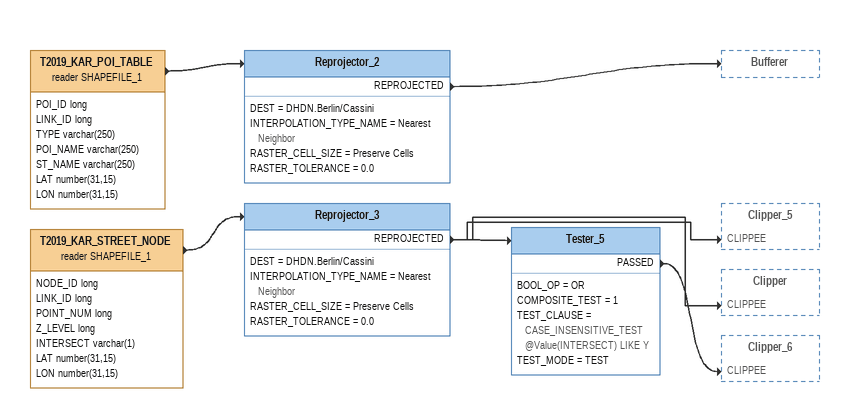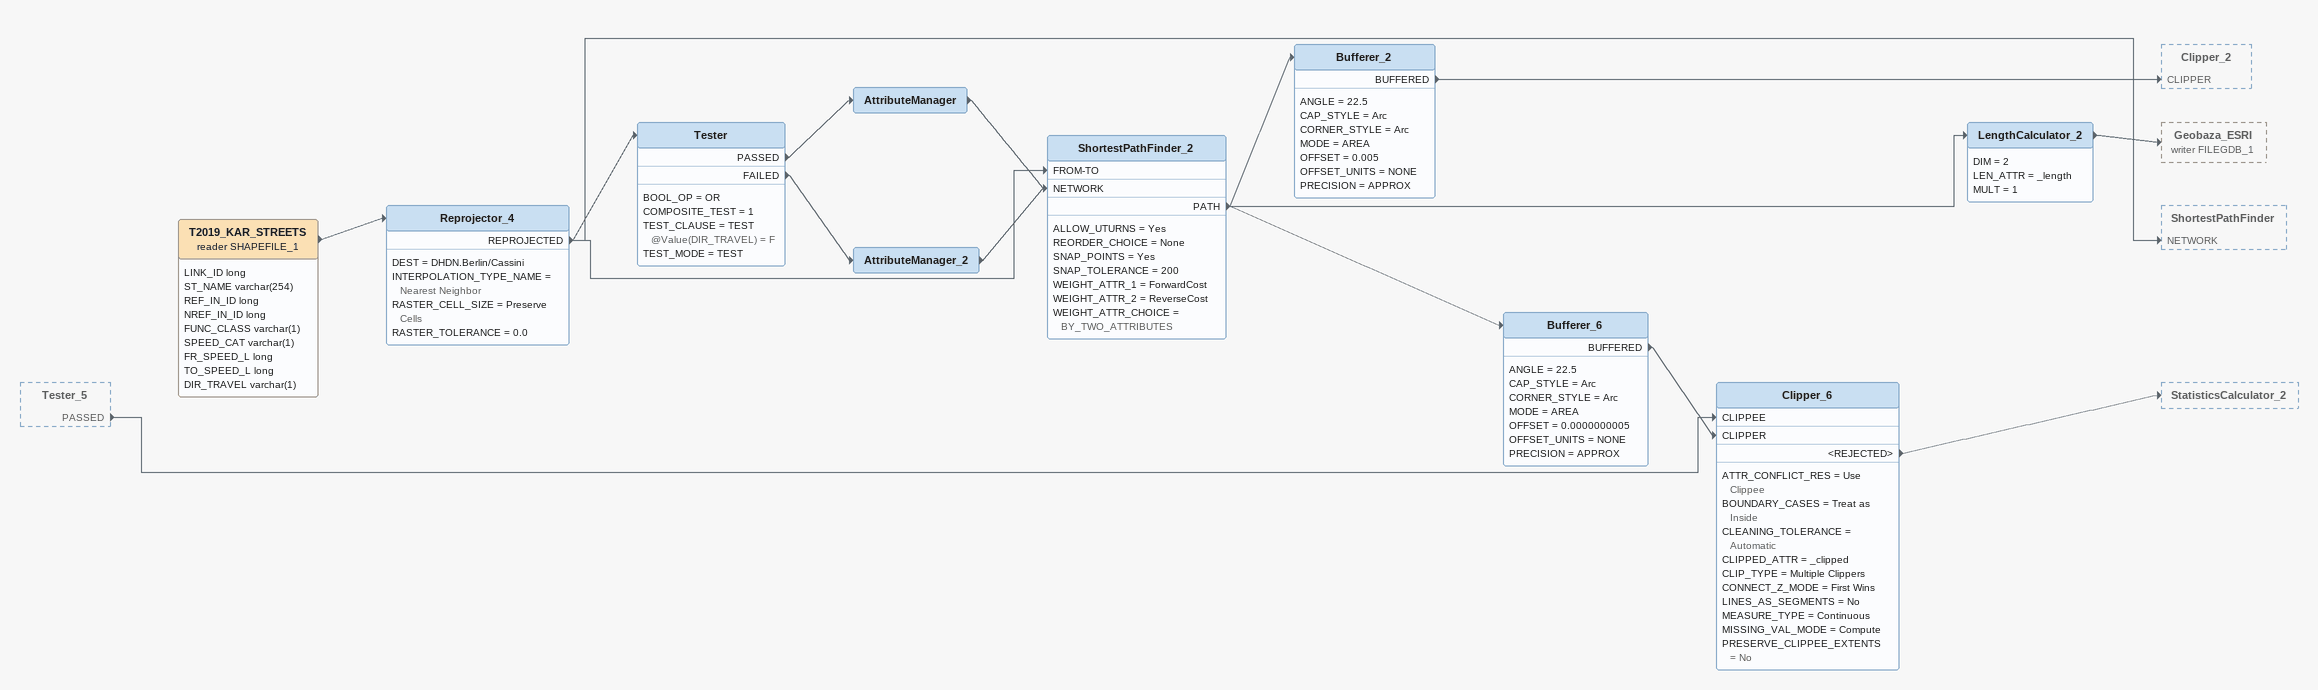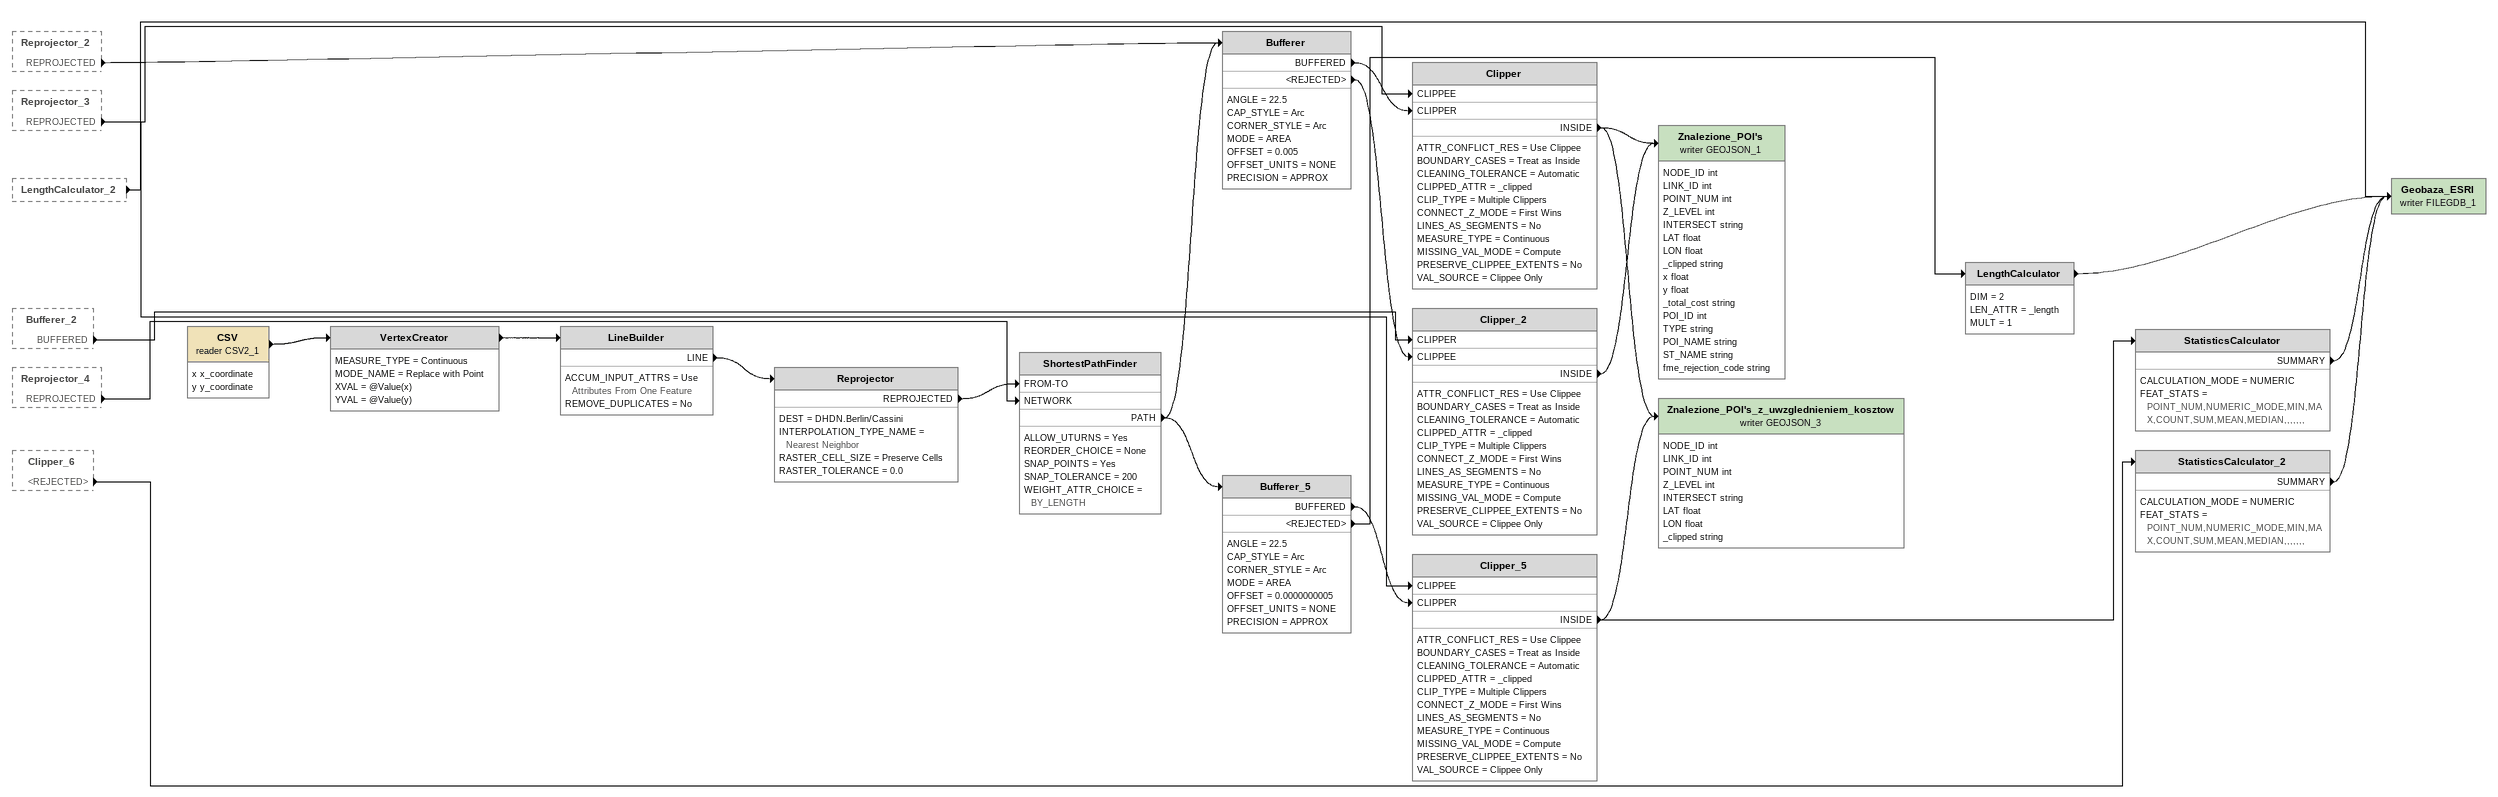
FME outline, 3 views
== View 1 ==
T2019_KAR_POI_TABLE (reader SHAPEFILE_1)
    attributes: POI_ID long, LINK_ID long, TYPE varchar(250), POI_NAME varchar(250), ST_NAME varchar(250), LAT number(31,15), LON number(31,15)
    -> Reprojector_2
Reprojector_2
    DEST = DHDN.Berlin/Cassini
    INTERPOLATION_TYPE_NAME = Nearest Neighbor
    RASTER_CELL_SIZE = Preserve Cells
    RASTER_TOLERANCE = 0.0
    REPROJECTED -> Bufferer
T2019_KAR_STREET_NODE (reader SHAPEFILE_1)
    attributes: NODE_ID long, LINK_ID long, POINT_NUM long, Z_LEVEL long, INTERSECT varchar(1), LAT number(31,15), LON number(31,15)
    -> Reprojector_3
Reprojector_3
    DEST = DHDN.Berlin/Cassini
    INTERPOLATION_TYPE_NAME = Nearest Neighbor
    RASTER_CELL_SIZE = Preserve Cells
    RASTER_TOLERANCE = 0.0
    REPROJECTED -> Clipper_5 [CLIPPEE]
    REPROJECTED -> Clipper [CLIPPEE]
    REPROJECTED -> Tester_5
Tester_5
    BOOL_OP = OR
    COMPOSITE_TEST = 1
    TEST_CLAUSE = CASE_INSENSITIVE_TEST @Value(INTERSECT) LIKE Y
    TEST_MODE = TEST
    PASSED -> Clipper_6 [CLIPPEE]

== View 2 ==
Tester_5 [outside]
    PASSED -> Clipper_6 [CLIPPEE]
T2019_KAR_STREETS (reader SHAPEFILE_1)
    attributes: LINK_ID long, ST_NAME varchar(254), REF_IN_ID long, NREF_IN_ID long, FUNC_CLASS varchar(1), SPEED_CAT varchar(1), FR_SPEED_L long, TO_SPEED_L long, DIR_TRAVEL varchar(1)
    -> Reprojector_4
Reprojector_4
    DEST = DHDN.Berlin/Cassini
    INTERPOLATION_TYPE_NAME = Nearest Neighbor
    RASTER_CELL_SIZE = Preserve Cells
    RASTER_TOLERANCE = 0.0
    REPROJECTED -> ShortestPathFinder [NETWORK]
    REPROJECTED -> ShortestPathFinder_2 [FROM-TO]
    REPROJECTED -> Tester
Tester
    BOOL_OP = OR
    COMPOSITE_TEST = 1
    TEST_CLAUSE = TEST @Value(DIR_TRAVEL) = F
    TEST_MODE = TEST
    PASSED -> AttributeManager
    FAILED -> AttributeManager_2
AttributeManager
    -> ShortestPathFinder_2 [NETWORK]
AttributeManager_2
    -> ShortestPathFinder_2 [NETWORK]
ShortestPathFinder_2
    ALLOW_UTURNS = Yes
    REORDER_CHOICE = None
    SNAP_POINTS = Yes
    SNAP_TOLERANCE = 200
    WEIGHT_ATTR_1 = ForwardCost
    WEIGHT_ATTR_2 = ReverseCost
    WEIGHT_ATTR_CHOICE = BY_TWO_ATTRIBUTES
    PATH -> Bufferer_2
    PATH -> Bufferer_6
    PATH -> LengthCalculator_2
Bufferer_2
    ANGLE = 22.5
    CAP_STYLE = Arc
    CORNER_STYLE = Arc
    MODE = AREA
    OFFSET = 0.005
    OFFSET_UNITS = NONE
    PRECISION = APPROX
    BUFFERED -> Clipper_2 [CLIPPER]
LengthCalculator_2
    DIM = 2
    LEN_ATTR = _length
    MULT = 1
    -> Geobaza_ESRI (writer FILEGDB_1)
Bufferer_6
    ANGLE = 22.5
    CAP_STYLE = Arc
    CORNER_STYLE = Arc
    MODE = AREA
    OFFSET = 0.0000000005
    OFFSET_UNITS = NONE
    PRECISION = APPROX
    BUFFERED -> Clipper_6 [CLIPPER]
Clipper_6
    ATTR_CONFLICT_RES = Use Clippee
    BOUNDARY_CASES = Treat as Inside
    CLEANING_TOLERANCE = Automatic
    CLIPPED_ATTR = _clipped
    CLIP_TYPE = Multiple Clippers
    CONNECT_Z_MODE = First Wins
    LINES_AS_SEGMENTS = No
    MEASURE_TYPE = Continuous
    MISSING_VAL_MODE = Compute
    PRESERVE_CLIPPEE_EXTENTS = No
    <REJECTED> -> StatisticsCalculator_2

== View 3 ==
Reprojector_2 [outside]
    REPROJECTED -> Bufferer
Reprojector_3 [outside]
    REPROJECTED -> Clipper_5 [CLIPPEE]
    REPROJECTED -> Clipper [CLIPPEE]
LengthCalculator_2 [outside]
    -> Geobaza_ESRI (writer FILEGDB_1)
Bufferer_2 [outside]
    BUFFERED -> Clipper_2 [CLIPPER]
Reprojector_4 [outside]
    REPROJECTED -> ShortestPathFinder [NETWORK]
Clipper_6 [outside]
    <REJECTED> -> StatisticsCalculator_2
StatisticsCalculator_2
    CALCULATION_MODE = NUMERIC
    FEAT_STATS = POINT_NUM,NUMERIC_MODE,MIN,MAX,COUNT,SUM,MEAN,MEDIAN,,,,,,,
    SUMMARY -> Geobaza_ESRI (writer FILEGDB_1)
CSV (reader CSV2_1)
    attributes: x x_coordinate, y y_coordinate
    -> VertexCreator
VertexCreator
    MEASURE_TYPE = Continuous
    MODE_NAME = Replace with Point
    XVAL = @Value(x)
    YVAL = @Value(y)
    -> LineBuilder
LineBuilder
    ACCUM_INPUT_ATTRS = Use Attributes From One Feature
    REMOVE_DUPLICATES = No
    LINE -> Reprojector
Reprojector
    DEST = DHDN.Berlin/Cassini
    INTERPOLATION_TYPE_NAME = Nearest Neighbor
    RASTER_CELL_SIZE = Preserve Cells
    RASTER_TOLERANCE = 0.0
    REPROJECTED -> ShortestPathFinder [FROM-TO]
ShortestPathFinder
    ALLOW_UTURNS = Yes
    REORDER_CHOICE = None
    SNAP_POINTS = Yes
    SNAP_TOLERANCE = 200
    WEIGHT_ATTR_CHOICE = BY_LENGTH
    PATH -> Bufferer
    PATH -> Bufferer_5
Bufferer
    ANGLE = 22.5
    CAP_STYLE = Arc
    CORNER_STYLE = Arc
    MODE = AREA
    OFFSET = 0.005
    OFFSET_UNITS = NONE
    PRECISION = APPROX
    BUFFERED -> Clipper [CLIPPER]
    <REJECTED> -> Clipper_2 [CLIPPEE]
Clipper
    ATTR_CONFLICT_RES = Use Clippee
    BOUNDARY_CASES = Treat as Inside
    CLEANING_TOLERANCE = Automatic
    CLIPPED_ATTR = _clipped
    CLIP_TYPE = Multiple Clippers
    CONNECT_Z_MODE = First Wins
    LINES_AS_SEGMENTS = No
    MEASURE_TYPE = Continuous
    MISSING_VAL_MODE = Compute
    PRESERVE_CLIPPEE_EXTENTS = No
    VAL_SOURCE = Clippee Only
    INSIDE -> Znalezione_POI's (writer GEOJSON_1)
    INSIDE -> Znalezione_POI's_z_uwzglednieniem_kosztow (writer GEOJSON_3)
Clipper_2
    ATTR_CONFLICT_RES = Use Clippee
    BOUNDARY_CASES = Treat as Inside
    CLEANING_TOLERANCE = Automatic
    CLIPPED_ATTR = _clipped
    CLIP_TYPE = Multiple Clippers
    CONNECT_Z_MODE = First Wins
    LINES_AS_SEGMENTS = No
    MEASURE_TYPE = Continuous
    MISSING_VAL_MODE = Compute
    PRESERVE_CLIPPEE_EXTENTS = No
    VAL_SOURCE = Clippee Only
    INSIDE -> Znalezione_POI's (writer GEOJSON_1)
Znalezione_POI's (writer GEOJSON_1)
    attributes: NODE_ID int, LINK_ID int, POINT_NUM int, Z_LEVEL int, INTERSECT string, LAT float, LON float, _clipped string, x float, y float, _total_cost string, POI_ID int, TYPE string, POI_NAME string, ST_NAME string, fme_rejection_code string
Bufferer_5
    ANGLE = 22.5
    CAP_STYLE = Arc
    CORNER_STYLE = Arc
    MODE = AREA
    OFFSET = 0.0000000005
    OFFSET_UNITS = NONE
    PRECISION = APPROX
    BUFFERED -> Clipper_5 [CLIPPER]
    <REJECTED> -> LengthCalculator
LengthCalculator
    DIM = 2
    LEN_ATTR = _length
    MULT = 1
    -> Geobaza_ESRI (writer FILEGDB_1)
Clipper_5
    ATTR_CONFLICT_RES = Use Clippee
    BOUNDARY_CASES = Treat as Inside
    CLEANING_TOLERANCE = Automatic
    CLIPPED_ATTR = _clipped
    CLIP_TYPE = Multiple Clippers
    CONNECT_Z_MODE = First Wins
    LINES_AS_SEGMENTS = No
    MEASURE_TYPE = Continuous
    MISSING_VAL_MODE = Compute
    PRESERVE_CLIPPEE_EXTENTS = No
    VAL_SOURCE = Clippee Only
    INSIDE -> StatisticsCalculator
    INSIDE -> Znalezione_POI's_z_uwzglednieniem_kosztow (writer GEOJSON_3)
Znalezione_POI's_z_uwzglednieniem_kosztow (writer GEOJSON_3)
    attributes: NODE_ID int, LINK_ID int, POINT_NUM int, Z_LEVEL int, INTERSECT string, LAT float, LON float, _clipped string
StatisticsCalculator
    CALCULATION_MODE = NUMERIC
    FEAT_STATS = POINT_NUM,NUMERIC_MODE,MIN,MAX,COUNT,SUM,MEAN,MEDIAN,,,,,,,
    SUMMARY -> Geobaza_ESRI (writer FILEGDB_1)
Geobaza_ESRI (writer FILEGDB_1)
